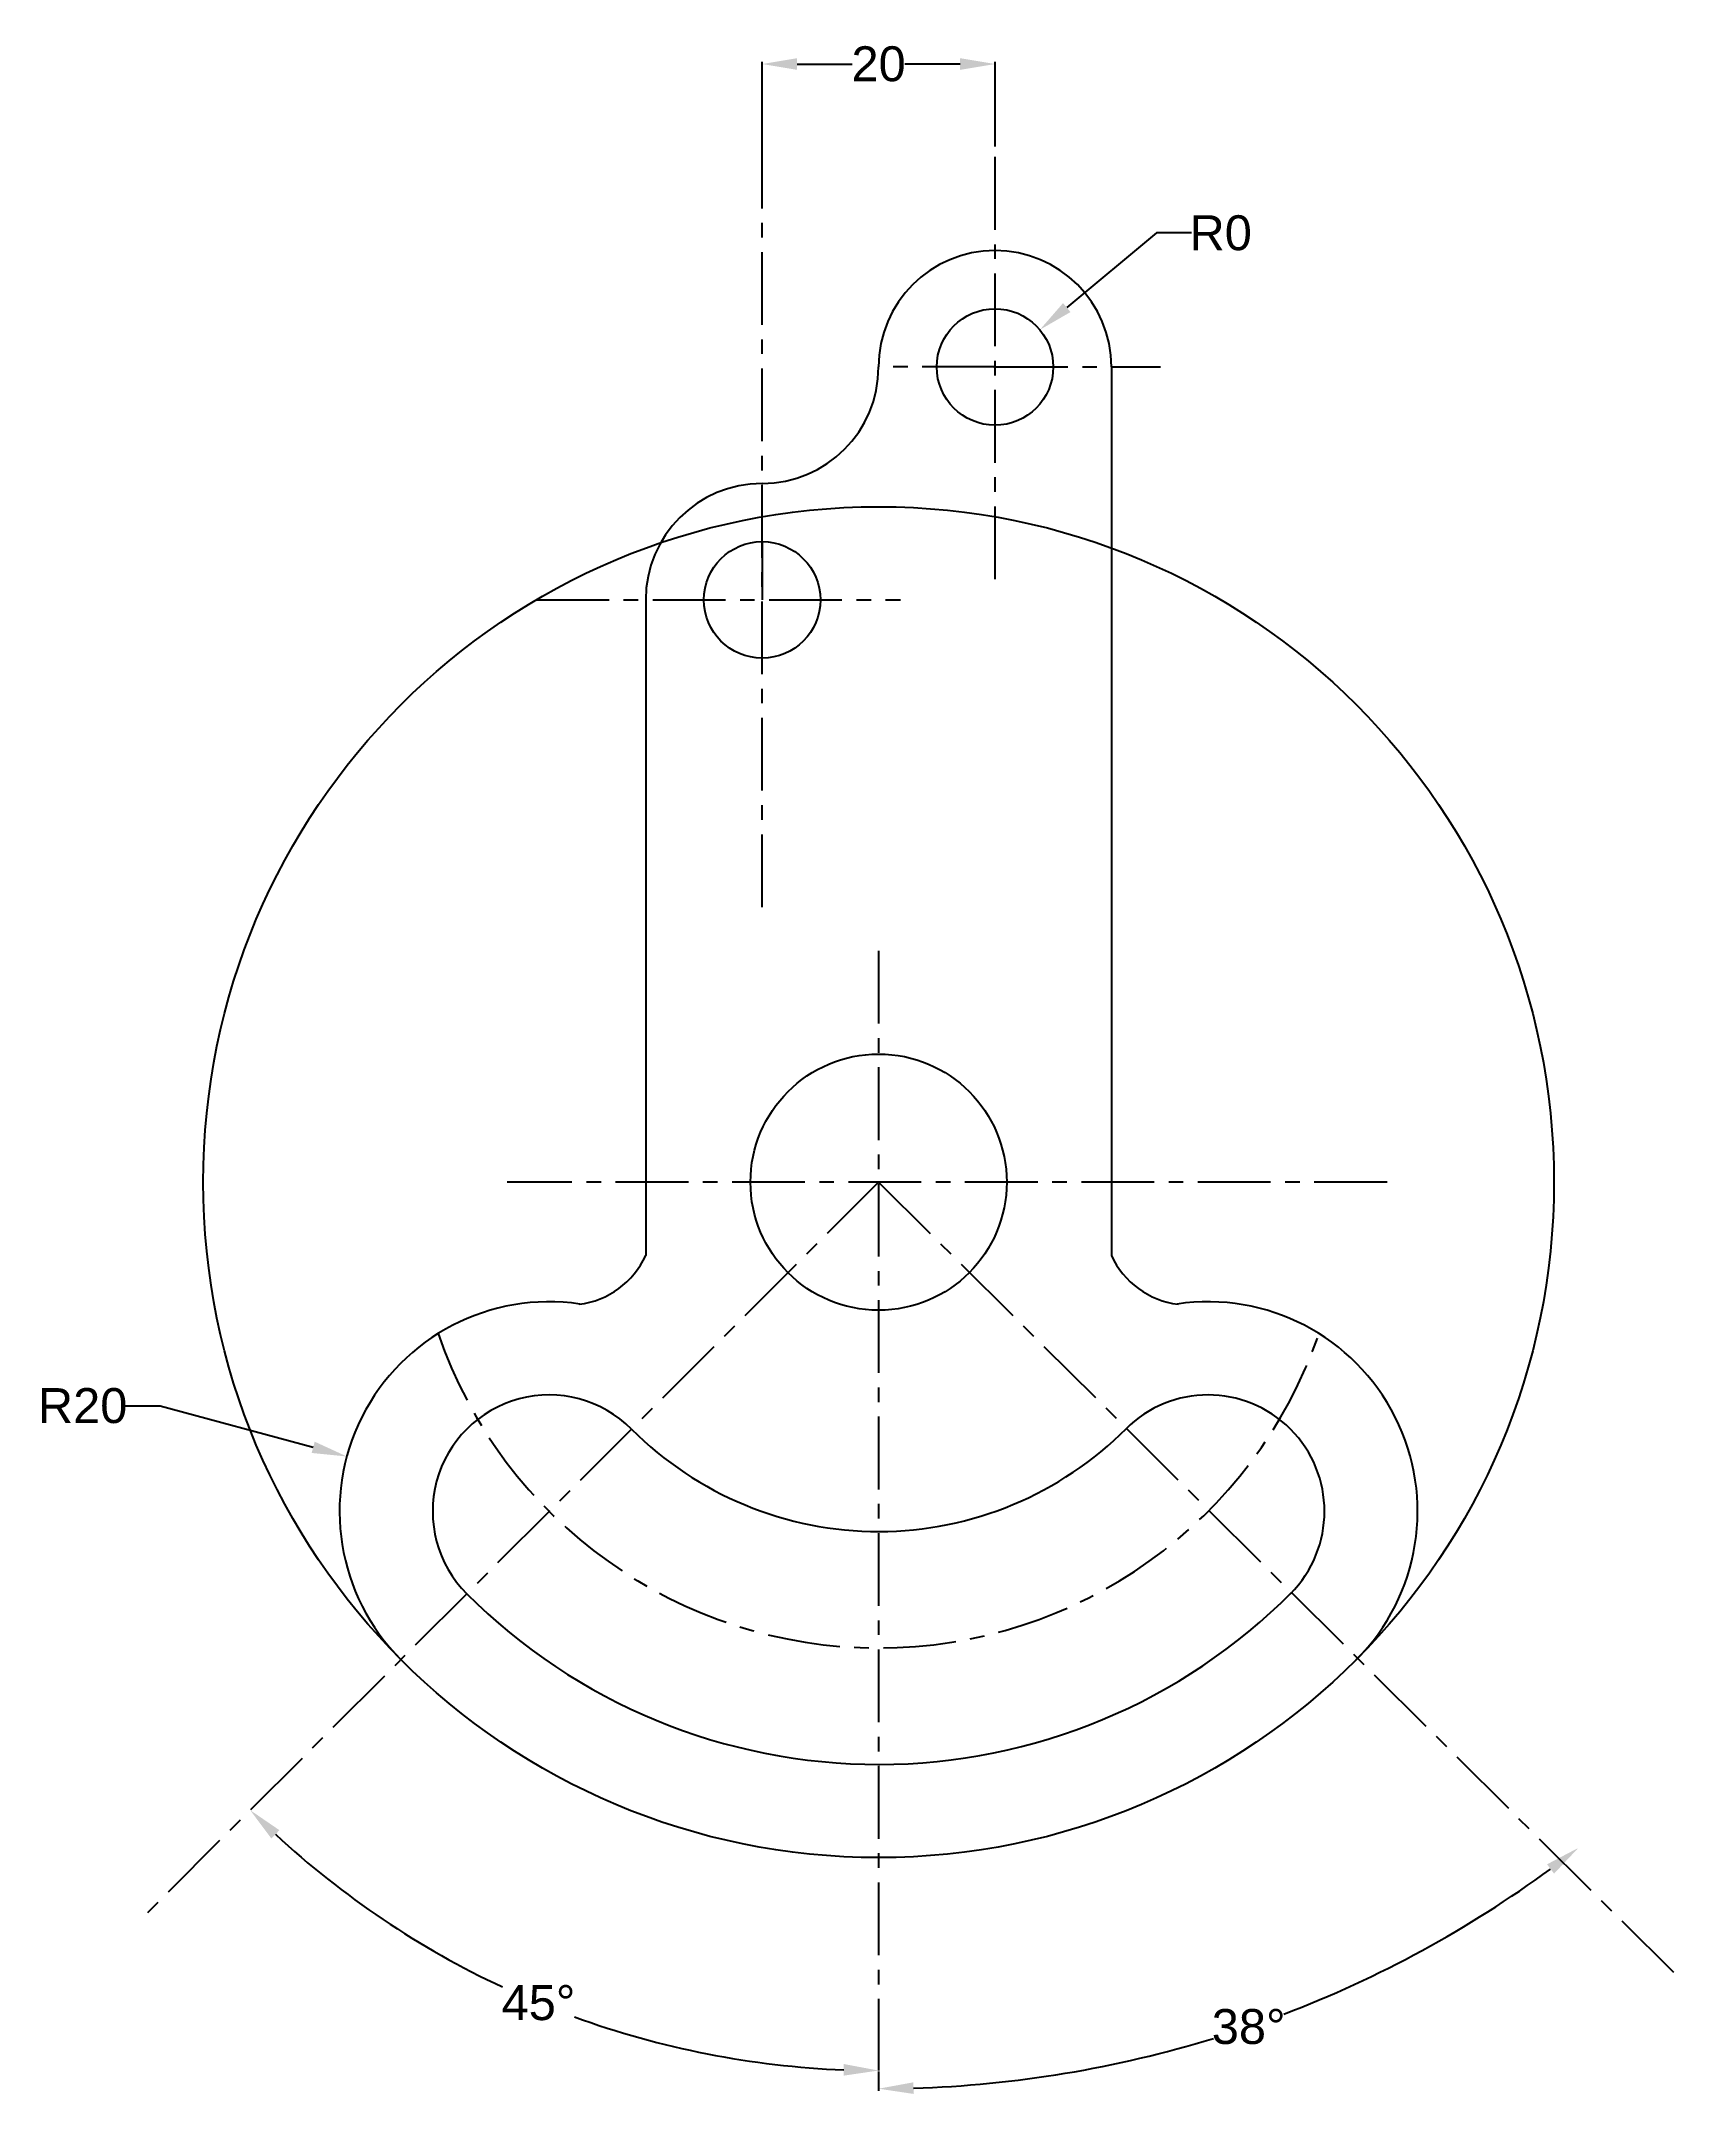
# Model space of a CAD drawing. Header units: inches. Extents: x 574 to 715, y 222 to 398.
import ezdxf

# ---------------------------------------------------------------- set-up
doc = ezdxf.new("R2010")
doc.units = ezdxf.units.IN
doc.header["$LTSCALE"] = 5
doc.header["$MEASUREMENT"] = 0
doc.linetypes.add('CENTER', pattern=[2, 1.25, -0.25, 0.25, -0.25])
doc.styles.get("Standard").update_dxf_attribs({"font": 'arial.ttf'})
doc.dimstyles.get("Standard").update_dxf_attribs({"dimtxt": 3, "dimasz": 3, "dimexe": 0.18, "dimexo": 0.0625, "dimgap": 0.09, "dimtad": 0, "dimtih": 1, "dimtoh": 1, "dimdec": 0, "dimlfac": -20, "dimrnd": 20, "dimzin": 0, "dimdsep": 46, "dimtxsty": 'Standard', "dimcen": 0.09, "dimadec": 0, "dimazin": 0, "dimtfac": 1, "dimtdec": 0, "dimtofl": 0, "dimtmove": 0, "dimatfit": 3, "dimfxl": 1, "dimtolj": 1, "dimtzin": 0, "dimarcsym": 0})

# ---------------------------------------------------------------- blocks, each defined once
blk = doc.blocks.new('*D3')
at = {"color": 0, "lineweight": -2, "transparency": 16777216}
for start, end in [(227.2297, 244.9495), (249.9812, 267.7467)]:
    blk.add_arc((646.03, 300.39), 76.29, start, end, dxfattribs=at)
at = {"color": 0, "transparency": 16777216}
for points in [[(593.88, 244.02), (594.57, 244.74), (592.06, 246.46)], [(643.04, 224.66), (643.02, 223.66), (646.03, 224.1)]]:
    blk.add_solid(points, dxfattribs=at)
at = {"layer": 'Defpoints', "color": 0, "transparency": 16777216}
for p in [(646.03, 320.25), (646.03, 300.39), (583.22, 237.63), (607.87, 234.33), (646.03, 224.1)]:
    blk.add_point(p, dxfattribs=at)
at = {"color": 0, "transparency": 16777216, "insert": (616.82, 229.91), "char_height": 3, "attachment_point": 5}
blk.add_mtext('\\A1;45°', dxfattribs=at)
blk = doc.blocks.new('*D4')
at = {"color": 0, "lineweight": -2, "transparency": 16777216}
blk.add_line((646.03, 224.03), (646.03, 222.36), dxfattribs=at)
for start, end in [(290.8719, 306.2024), (271.7593, 287.111)]:
    blk.add_arc((646.03, 320.25), 97.71, start, end, dxfattribs=at)
at = {"color": 0, "transparency": 16777216}
for points in [[(703.44, 241.81), (704.04, 241.01), (706.13, 243.22)], [(649.04, 222.09), (649.02, 223.09), (646.03, 222.54)]]:
    blk.add_solid(points, dxfattribs=at)
at = {"layer": 'Defpoints', "color": 0, "transparency": 16777216}
for p in [(646.03, 320.25), (646.03, 320.25), (715.02, 231.82), (646.03, 224.1), (667.43, 224.92)]:
    blk.add_point(p, dxfattribs=at)
at = {"color": 0, "transparency": 16777216, "insert": (677.81, 227.86), "char_height": 3, "attachment_point": 5}
blk.add_mtext('\\A1;38°', dxfattribs=at)
blk = doc.blocks.new('*D5')
at = {"color": 0, "lineweight": -2, "transparency": 16777216}
for p, q in [((636.03, 389.31), (636.03, 396.58)), ((639.03, 396.4), (643.77, 396.4)), ((653.03, 396.4), (648.29, 396.4)), ((656.03, 389.31), (656.03, 396.58))]:
    blk.add_line(p, q, dxfattribs=at)
at = {"color": 0, "transparency": 16777216}
for points in [[(639.03, 396.9), (639.03, 395.9), (636.03, 396.4)], [(653.03, 396.9), (653.03, 395.9), (656.03, 396.4)]]:
    blk.add_solid(points, dxfattribs=at)
at = {"layer": 'Defpoints', "color": 0, "transparency": 16777216}
for p in [(636.03, 396.4), (636.03, 389.25), (656.03, 389.25)]:
    blk.add_point(p, dxfattribs=at)
at = {"color": 0, "transparency": 16777216, "insert": (646.03, 396.4), "char_height": 3, "attachment_point": 5}
blk.add_mtext('\\A1;20', dxfattribs=at)
blk = doc.blocks.new('*D8')
at = {"color": 0, "lineweight": -2, "transparency": 16777216}
for p, q in [((581.34, 281.18), (584.34, 281.18)), ((584.34, 281.18), (597.47, 277.62)), ((617.64, 272.11), (617.82, 272.11)), ((617.73, 272.02), (617.73, 272.2))]:
    blk.add_line(p, q, dxfattribs=at)
at = {"color": 0, "transparency": 16777216}
blk.add_solid([(597.6, 278.1), (597.34, 277.13), (600.36, 276.83)], dxfattribs=at)
at = {"layer": 'Defpoints', "color": 0, "transparency": 16777216}
for p in [(600.36, 276.83), (617.73, 272.11)]:
    blk.add_point(p, dxfattribs=at)
at = {"color": 0, "transparency": 16777216, "insert": (577.67, 281.18), "char_height": 3, "attachment_point": 5}
blk.add_mtext('\\A1;R20', dxfattribs=at)
blk = doc.blocks.new('*D9')
at = {"color": 0, "lineweight": -2, "transparency": 16777216}
for p, q in [((669.91, 381.89), (662.19, 375.49)), ((672.91, 381.89), (669.91, 381.89)), ((655.94, 370.39), (656.12, 370.39)), ((656.03, 370.3), (656.03, 370.48))]:
    blk.add_line(p, q, dxfattribs=at)
at = {"color": 0, "transparency": 16777216}
blk.add_solid([(661.87, 375.87), (662.51, 375.1), (659.88, 373.58)], dxfattribs=at)
at = {"layer": 'Defpoints', "color": 0, "transparency": 16777216}
for p in [(659.88, 373.58), (656.03, 370.39)]:
    blk.add_point(p, dxfattribs=at)
at = {"color": 0, "transparency": 16777216, "insert": (675.41, 381.89), "char_height": 3, "attachment_point": 5}
blk.add_mtext('\\A1;R0', dxfattribs=at)

msp = doc.modelspace()

# ---------------------------------------------------------------- linework, layer by layer
at = {"linetype": 'CENTER'}
for p, q in [((636.029, 324.003), (636.029, 391.829)), ((656.029, 352.166), (656.029, 389.248)), ((656.029, 370.385), (646.029, 370.385)), ((656.029, 370.385), (670.234, 370.385)), ((616.635, 350.385), (647.92, 350.385)), ((646.029, 320.252), (646.029, 224.096)), ((646.029, 300.385), (583.222, 237.63)), ((689.693, 300.385), (614.14, 300.385)), ((646.029, 300.385), (715.023, 231.82))]:
    msp.add_line(p, q, dxfattribs=at)
for p, q in [((656.029, 370.385), (651.029, 370.385)), ((656.029, 370.385), (656.029, 370.385)), ((666.029, 370.385), (666.029, 294.087)), ((656.029, 365.385), (656.029, 366.952)), ((636.029, 355.385), (636.029, 350.385)), ((626.029, 350.385), (626.029, 350.385)), ((626.029, 350.385), (626.029, 294.087)), ((636.029, 350.385), (636.029, 350.385)), ((646.029, 300.385), (646.029, 300.385)), ((646.029, 300.385), (646.029, 300.385)), ((646.029, 300.385), (646.029, 300.385)), ((646.029, 300.385), (646.029, 300.385))]:
    msp.add_line(p, q)
for centre, radius in [((656.029, 370.385), 5), ((646.029, 300.385), 58), ((636.029, 350.385), 5), ((646.029, 300.385), 11)]:
    msp.add_circle(centre, radius)
for centre, radius, start, end in [((656.029, 370.385), 10, 0, 180), ((636.029, 370.385), 10, 270, 0), ((636.029, 350.385), 10, 90, 180), ((619.449, 297.087), 7.231, 276.84719, 335.48769), ((672.608, 297.087), 7.231, 204.51231, 263.15281), ((617.733, 272.113), 18, 81.53482, 224.97649), ((674.324, 272.113), 18, 315.02351, 98.46518), ((617.733, 272.113), 10, 44.97649, 224.97649), ((674.324, 272.113), 10, 315.02351, 135.02351), ((646.029, 300.385), 30, 224.97649, 315.17911), ((646.029, 300.385), 50, 224.97649, 315.17911)]:
    msp.add_arc(centre, radius, start, end)
msp.add_arc((646.029, 300.385), 40, 198.97073, 341.02927, dxfattribs=at)

# ---------------------------------------------------------------- dimensions: what is measured, and where the dimension line sits
dim = msp.add_linear_dim(base=(636.029, 396.403), p1=(656.029, 389.248), p2=(636.029, 389.248), dimstyle='Standard')
dim.commit()
dim.dimension.update_dxf_attribs({"geometry": '*D5', "text_midpoint": (646.029, 396.403)})
for center, mpoint, picture, middle in [((656.029, 370.385), (659.879, 373.575), '*D9', (675.414, 381.888)), ((617.733, 272.113), (600.362, 276.83), '*D8', (577.67, 281.181))]:
    dim = msp.add_radius_dim(center=center, mpoint=mpoint, dimstyle='Standard')
    dim.commit()
    dim.dimension.update_dxf_attribs({"geometry": picture, "text_midpoint": middle, "dimtype": 164})
for base, line1, line2, picture, middle in [((607.866, 234.328), ((646.029, 320.252), (646.029, 224.096)), ((646.029, 300.385), (583.222, 237.63)), '*D3', (616.82, 229.91)), ((667.432, 224.918), ((646.029, 320.252), (715.023, 231.82)), ((646.029, 320.252), (646.029, 224.096)), '*D4', (677.808, 227.857))]:
    dim = msp.add_angular_dim_2l(base=base, line1=line1, line2=line2, dimstyle='Standard')
    dim.commit()
    dim.dimension.update_dxf_attribs({"geometry": picture, "text_midpoint": middle})

doc.saveas('drawing.dxf')
